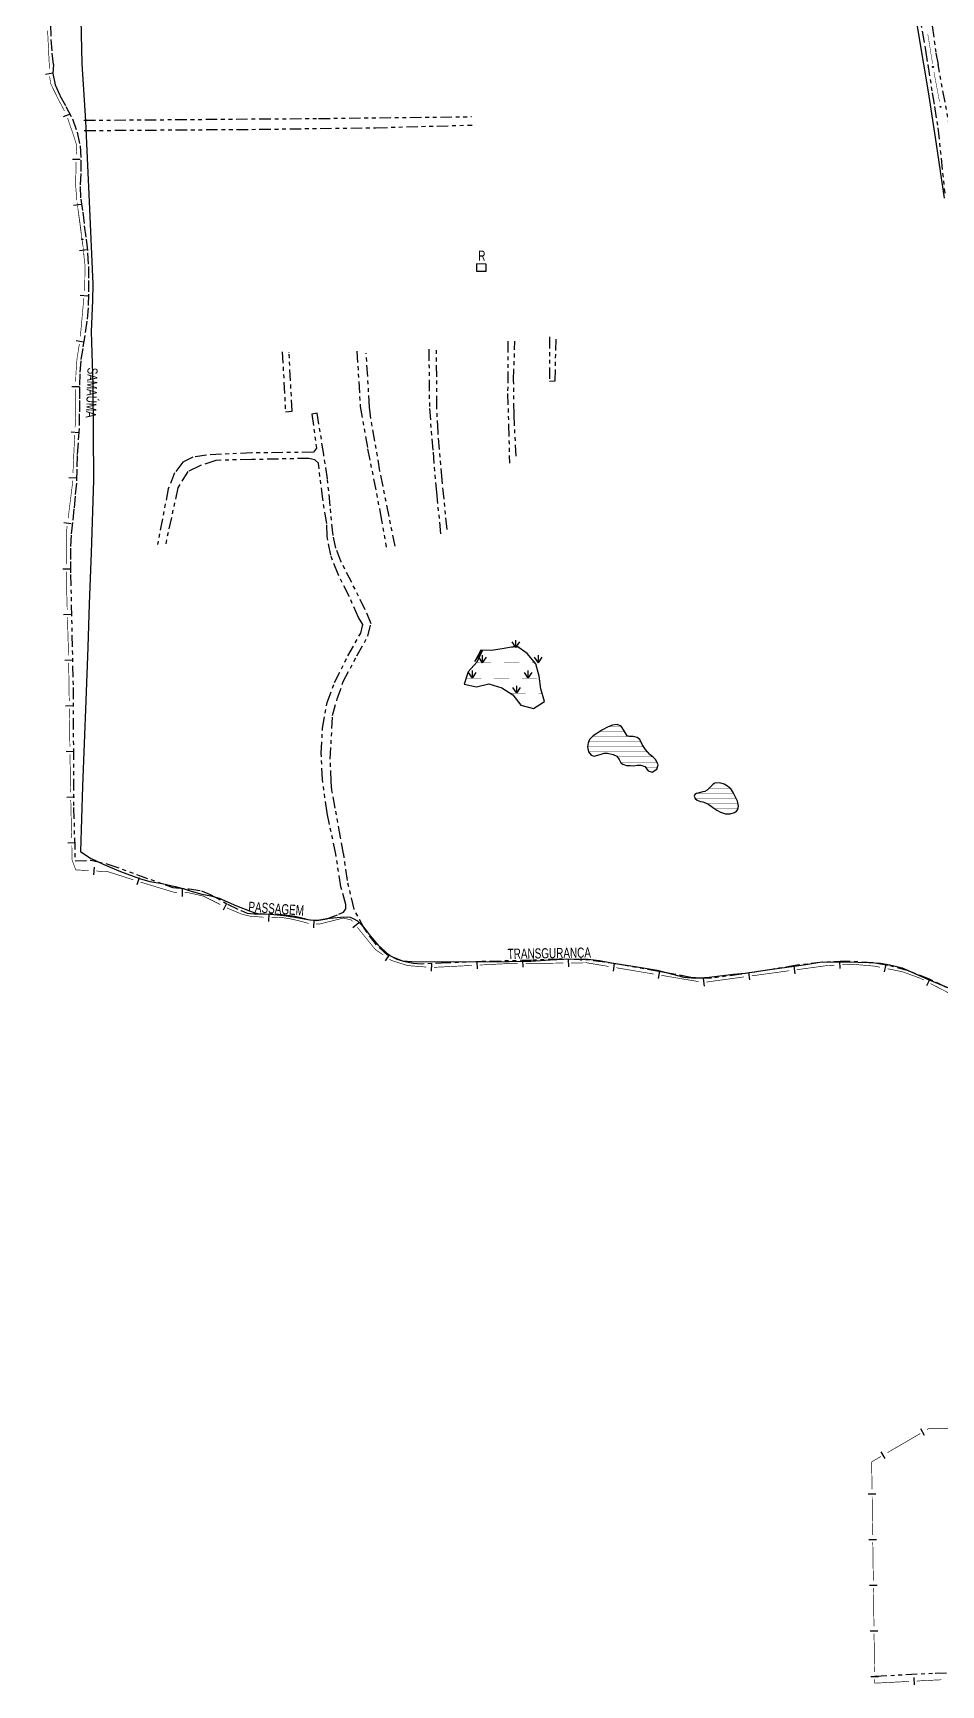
# Model space of a CAD drawing. Extents: x 203604 to 204690, y 4848469 to 4850418.
# Drawn here: x 203632 to 203990, y 4848473 to 4849124 of the extents above; entities that cross this region are included whole.
import ezdxf

# ---------------------------------------------------------------- set-up
doc = ezdxf.new("R2010")
doc.units = 0
doc.header["$LTSCALE"] = 1.5
doc.header["$MEASUREMENT"] = 0
doc.linetypes.add('TRACO_00', pattern=[10, -10])
doc.linetypes.add('TRACO_25', pattern=[8, 3, -1, 1, -1, 1, -1])
for name, color, linetype in [('CD_MALHA_LOTES', 7, 'CONTINUOUS'), ('HD-ALAGADO-BREJO', 170, 'CONTINUOUS'), ('HD-HACH-HIDROG', 160, 'CONTINUOUS'), ('HD-LAGOS-PERENE', 170, 'CONTINUOUS'), ('HD-RESERV-ETA', 7, 'CONTINUOUS'), ('HD-TXT-ETA', 7, 'CONTINUOUS'), ('LM-LIM-SETORES-BAIRROS', 7, 'CONTINUOUS'), ('RU-QUADRA', 210, 'CONTINUOUS'), ('SV-EIXO-RUA-N-PAV', 6, 'CONTINUOUS'), ('SV-RUA-NAO-PAV', 7, 'CONTINUOUS'), ('SV-TXT-RUA-N-PAV', 7, 'CONTINUOUS')]:
    doc.layers.add(name, color=color, linetype=linetype)
doc.styles.add('ARIAL', font='ARIAL.SHX')

# ---------------------------------------------------------------- blocks, each defined once
blk = doc.blocks.new('*X2')
at = {"layer": 'HD-HACH-HIDROG', "const_width": 0.13}
for points in [[(203859.11282, 4848851.150126), (203864.068794, 4848851.150176)], [(203851.185342, 4848845.149948), (203871.715767, 4848845.150153)], [(203852.690662, 4848847.149996), (203868.906997, 4848847.150158)], [(203855.566449, 4848849.150058), (203865.33409, 4848849.150155)], [(203850.745079, 4848843.149911), (203872.835494, 4848843.150131)], [(203851.110376, 4848841.149881), (203874.33053, 4848841.150113)], [(203862.470026, 4848839.149962), (203876.49629, 4848839.150102)], [(203863.693039, 4848837.149941), (203878.103949, 4848837.150085)], [(203873.4316, 4848835.150005), (203878.251736, 4848835.150054)]]:
    blk.add_lwpolyline(points, dxfattribs=at)
blk = doc.blocks.new('*X3')
at = {"layer": 'HD-HACH-HIDROG', "const_width": 0.13}
for points in [[(203893.61465, 4848824.779999), (203908.237932, 4848824.780146)], [(203898.550658, 4848826.780082), (203906.890453, 4848826.780165)], [(203901.113065, 4848828.78014), (203903.413551, 4848828.780163)], [(203893.140506, 4848822.779962), (203909.260417, 4848822.780123)], [(203897.781157, 4848820.779975), (203909.971442, 4848820.780097)], [(203900.79882, 4848818.779972), (203910.022013, 4848818.780065)]]:
    blk.add_lwpolyline(points, dxfattribs=at)
blk = doc.blocks.new('*X4')
at = {"layer": 'HD-ALAGADO-BREJO'}
for points in [[(203822.525551, 4848882.240625), (203821.025023, 4848884.490273)], [(203822.525551, 4848882.240625), (203822.524846, 4848885.240625)], [(203822.525551, 4848882.240625), (203824.025022, 4848884.490978)], [(203809.381307, 4848876.240107), (203807.881096, 4848878.489967)], [(203809.381307, 4848876.240107), (203809.381026, 4848879.240107)], [(203809.381307, 4848876.240107), (203810.881096, 4848878.490247)], [(203831.381307, 4848876.242162), (203829.881096, 4848878.492022)], [(203831.381307, 4848876.242162), (203831.381026, 4848879.242162)], [(203831.381307, 4848876.242162), (203832.881096, 4848878.492303)], [(203805.37137, 4848870.24001), (203803.871182, 4848872.489884)], [(203805.37137, 4848870.24001), (203805.371119, 4848873.24001)], [(203805.37137, 4848870.24001), (203806.871182, 4848872.490135)], [(203827.37137, 4848870.241854), (203825.871181, 4848872.491728)], [(203827.37137, 4848870.241854), (203827.371119, 4848873.241854)], [(203827.37137, 4848870.241854), (203828.871181, 4848872.49198)], [(203822.849355, 4848864.240259), (203821.34907, 4848866.490069)], [(203822.849355, 4848864.240259), (203822.848975, 4848867.240259)], [(203822.849355, 4848864.240259), (203824.34907, 4848866.490449)]]:
    blk.add_lwpolyline(points, dxfattribs=at)
at = {"layer": 'HD-ALAGADO-BREJO', "const_width": 0.13}
for points in [[(203820.025551, 4848882.240038), (203821.025551, 4848882.240273)], [(203821.025551, 4848882.240273), (203823.025551, 4848882.240743)], [(203823.025551, 4848882.240743), (203823.652421, 4848882.240074)], [(203802.87137, 4848870.2398), (203803.87137, 4848870.239884)], [(203803.87137, 4848870.239884), (203808.87137, 4848870.240303)], [(203806.881307, 4848876.239873), (203807.881307, 4848876.239967)], [(203807.881307, 4848876.239967), (203812.881307, 4848876.240434)], [(203813.87137, 4848870.240722), (203819.87137, 4848870.241225)], [(203817.881307, 4848876.240901), (203823.881307, 4848876.241462)], [(203824.87137, 4848870.241644), (203825.87137, 4848870.241728)], [(203825.87137, 4848870.241728), (203830.87137, 4848870.242147)], [(203828.881307, 4848876.241929), (203829.881307, 4848876.242022)], [(203829.881307, 4848876.242022), (203830.055296, 4848876.240105)], [(203820.349355, 4848864.239942), (203821.349355, 4848864.240069)], [(203821.349355, 4848864.240069), (203826.349355, 4848864.240702)], [(203831.349355, 4848864.241336), (203832.349355, 4848864.241463)], [(203832.349355, 4848864.241463), (203832.877481, 4848864.240067)]]:
    blk.add_lwpolyline(points, dxfattribs=at)

msp = doc.modelspace()

# ---------------------------------------------------------------- linework, layer by layer
at = {"layer": 'CD_MALHA_LOTES', "linetype": 'Continuous', "flags": 128}
for points in [[(203983.182464, 4849112.210596), (203916.798973, 4849510.32331), (203632.378967, 4849505.680231), (203634.88874, 4849205.323168), (203649.445423, 4849205.448657), (203651.453241, 4849112.27334)], [(203651.453241, 4849112.27334), (203652.924825, 4849089.856584), (203653.544815, 4849075.149053), (203654.440355, 4849058.099341), (203655.886998, 4849025.515445), (203655.680334, 4849019.005555), (203655.19812, 4849006.812427), (203655.886998, 4848985.836113), (203656.093661, 4848948.257857), (203655.19812, 4848919.566118), (203654.440355, 4848899.554233), (203653.889253, 4848882.435633), (203653.062601, 4848861.321544), (203651.822622, 4848827.635444), (203650.995969, 4848801.940322), (203654.715906, 4848799.391476), (203660.226924, 4848796.773742), (203666.702371, 4848793.949345), (203674.211133, 4848791.193836), (203678.309953, 4848790.126076), (203683.200982, 4848789.230536), (203688.229786, 4848788.128332), (203691.811948, 4848787.163904), (203694.636345, 4848786.199476), (203698.838496, 4848785.097272), (203702.351771, 4848784.408395), (203705.658381, 4848783.443966), (203712.478267, 4848780.481794), (203717.610402, 4848778.48405), (203719.677034, 4848777.726285), (203721.468115, 4848777.381846), (203725.87693, 4848777.175183), (203731.043509, 4848776.692969), (203735.521212, 4848776.004092), (203740.481128, 4848775.039664), (203742.788867, 4848774.833), (203745.199938, 4848774.901888), (203748.024335, 4848775.521878), (203750.710956, 4848775.728541), (203753.397577, 4848776.004092), (203756.084199, 4848776.072979), (203757.186403, 4848776.004092), (203758.426382, 4848775.45299), (203760.148575, 4848774.557449), (203761.491886, 4848773.076363), (203763.076303, 4848771.285282), (203765.142935, 4848768.598661), (203768.173995, 4848765.154274), (203772.58281, 4848761.089898), (203775.544982, 4848759.505481), (203777.818277, 4848758.747716), (203781.469327, 4848758.541052), (203798.071269, 4848758.403277), (203819.874236, 4848758.541052), (203824.868596, 4848758.60994), (203828.450758, 4848758.678828), (203836.028408, 4848759.161042), (203843.950497, 4848759.574368), (203850.942601, 4848759.505481), (203855.420304, 4848758.885491), (203860.173557, 4848757.989951), (203870.300053, 4848756.474421), (203878.222142, 4848755.096666), (203884.249818, 4848753.477804), (203888.658633, 4848752.375601), (203893.067447, 4848751.962274), (203898.647353, 4848752.375601), (203908.222748, 4848753.477804), (203912.803782, 4848753.891131), (203922.585839, 4848755.337773), (203932.161233, 4848756.64664), (203936.776711, 4848757.404405), (203942.184398, 4848758.299945), (203947.350978, 4848758.437721), (203952.999771, 4848758.368833), (203961.610737, 4848758.16217), (203966.191771, 4848757.886619), (203969.773933, 4848757.26663), (203974.664962, 4848756.02665), (203984.653683, 4848751.548948), (203993.574643, 4848747.863455)], [(203991.370236, 4849059.33932), (203989.303604, 4849073.530192), (203987.856962, 4849083.243362), (203985.101453, 4849101.32639), (203983.182464, 4849112.210596)]]:
    msp.add_lwpolyline(points, dxfattribs=at)
at = {"layer": 'HD-ALAGADO-BREJO', "linetype": 'TRACO_00'}
msp.add_polyline3d([(203809.28, 4848880.96, 12.51), (203807.08, 4848876.46, 12.51), (203803.65, 4848872.66, 12.51), (203802.08, 4848867.78, 12.51), (203806.99, 4848866.76, 12.51), (203811.87, 4848867.91, 12.51), (203816.93, 4848866.38, 12.51), (203821.26, 4848863.67, 12.51), (203824.46, 4848859.54, 12.51), (203829.46, 4848858.24, 12.51), (203833.82, 4848860.99, 12.51), (203832.37, 4848865.99, 12.51), (203831.63, 4848871.03, 12.51), (203830.36, 4848875.88, 12.51), (203826.95, 4848879.91, 12.51), (203822.86, 4848882.8, 12.51), (203817.95, 4848881.83, 12.51), (203812.95, 4848881.05, 12.51), (203808.65, 4848881.24, 12.51), (203806.28, 4848876.72, 12.51)], close=True, dxfattribs=at)
at = {"layer": 'HD-LAGOS-PERENE', "linetype": 'Continuous'}
for points in [[(203873.26, 4848835.35, 12.51), (203874.65, 4848833.73, 12.51), (203876.19, 4848833.15, 12.51), (203877.99, 4848834.36, 12.51), (203878.53, 4848835.99, 12.51), (203878.2, 4848836.99, 12.51), (203877.48, 4848838.19, 12.51), (203876.51, 4848839.14, 12.51), (203875.37, 4848839.98, 12.51), (203873.54, 4848842.04, 12.51), (203872.22, 4848844.12, 12.51), (203871.29, 4848846.02, 12.51), (203870.3, 4848846.88, 12.51), (203868.65, 4848847.2, 12.51), (203867.31, 4848847.26, 12.51), (203866.28, 4848847.51, 12.51), (203865.19, 4848849.4, 12.51), (203863.96, 4848851.32, 12.51), (203862.36, 4848851.95, 12.51), (203860.53, 4848851.71, 12.51), (203858.91, 4848851.07, 12.51), (203856.36, 4848849.69, 12.51), (203854.42, 4848848.37, 12.51), (203853, 4848847.44, 12.51), (203851.56, 4848846.09, 12.51), (203851.01, 4848844.71, 12.51), (203850.74, 4848843.12, 12.51), (203851.08, 4848841.19, 12.51), (203852.14, 4848839.79, 12.51), (203853.38, 4848839.47, 12.51), (203855.68, 4848840.09, 12.51), (203857.3, 4848840.61, 12.51), (203858.56, 4848840.59, 12.51), (203860.82, 4848840.11, 12.51), (203862.25, 4848839.47, 12.51), (203863.13, 4848838.19, 12.51), (203863.85, 4848836.86, 12.51), (203864.63, 4848836.37, 12.51), (203866.1, 4848835.84, 12.51), (203867.49, 4848835.83, 12.51), (203868.75, 4848835.68, 12.51), (203870.35, 4848835.92, 12.51), (203871.67, 4848835.89, 12.51)], [(203896.1, 4848821.4, 12.51), (203897.19, 4848821.1, 12.51), (203898.52, 4848820.38, 12.51), (203899.49, 4848819.7, 12.51), (203900.53, 4848818.97, 12.51), (203901.69, 4848818.15, 12.51), (203903.13, 4848817.39, 12.51), (203904.35, 4848816.93, 12.51), (203905.09, 4848816.78, 12.51), (203906.87, 4848816.78, 12.51), (203908.6, 4848817.29, 12.51), (203909.43, 4848817.79, 12.51), (203909.95, 4848818.42, 12.51), (203910.22, 4848819.77, 12.51), (203909.75, 4848821.68, 12.51), (203908.9, 4848823.59, 12.51), (203908.06, 4848825.1, 12.51), (203907.12, 4848826.58, 12.51), (203905.87, 4848827.67, 12.51), (203904.6, 4848828.38, 12.51), (203902.91, 4848828.95, 12.51), (203900.9, 4848828.76, 12.51), (203900.03, 4848828.27, 12.51), (203898.91, 4848827.12, 12.51), (203897.8, 4848826.07, 12.51), (203896.89, 4848825.56, 12.51), (203896.21, 4848825.39, 12.51), (203894.67, 4848825.06, 12.51), (203893.66, 4848824.81, 12.51), (203893.01, 4848824.38, 12.51), (203892.74, 4848823.73, 12.51), (203893.17, 4848822.71, 12.51), (203893.95, 4848822.15, 12.51), (203895.24, 4848821.61, 12.51)]]:
    msp.add_polyline3d(points, close=True, dxfattribs=at)
at = {"layer": 'HD-RESERV-ETA', "linetype": 'Continuous'}
msp.add_polyline3d([(203807, 4849030.61, 22.66), (203810.8, 4849030.66, 22.66), (203810.83, 4849033.43, 22.66), (203806.99, 4849033.55, 22.66)], close=True, dxfattribs=at)
at = {"layer": 'LM-LIM-SETORES-BAIRROS', "const_width": 0.25}
for points in [[(203638.67, 4849112.11), (203638.019938, 4849125.388008)], [(203638.660703, 4849110.403937), (203638.666152, 4849111.403922)], [(203638.666152, 4849111.403922), (203638.67, 4849112.11)], [(203639.27, 4849104.39), (203638.806776, 4849107.415897)], [(203639.685971, 4849103.548328), (203639.27, 4849104.39)], [(203642.69, 4849097.47), (203639.685971, 4849103.548328)], [(203642.793727, 4849097.276144), (203642.69, 4849097.47)], [(203644.680847, 4849093.749279), (203642.793727, 4849097.276144)], [(203648.22, 4849084.18), (203645.868362, 4849091.004684)], [(203648.454556, 4849083.434513), (203648.22, 4849084.18)], [(203649.51, 4849080.08), (203648.454556, 4849083.434513)], [(203649.348574, 4849076.600377), (203649.4876, 4849079.597154)], [(203649.4876, 4849079.597154), (203649.51, 4849080.08)], [(203649.14, 4849068.55), (203649.265465, 4849073.601609)], [(203649.05, 4849064.67), (203649.118043, 4849067.603422)], [(203649.118043, 4849067.603422), (203649.14, 4849068.55)], [(203649.054996, 4849064.604401), (203649.05, 4849064.67)], [(203649.51, 4849058.63), (203649.054996, 4849064.604401)], [(203649.511088, 4849058.621773), (203649.51, 4849058.63)], [(203651.73, 4849041.84), (203649.90433, 4849055.647658)], [(203651.73822, 4849041.768301), (203651.73, 4849041.84)], [(203651.852116, 4849040.774809), (203651.73822, 4849041.768301)], [(203652.74, 4849033.03), (203652.193805, 4849037.794331)], [(203652.65, 4849023.99), (203652.737965, 4849032.825547)], [(203652.737965, 4849032.825547), (203652.74, 4849033.03)], [(203650.930061, 4849004.903322), (203652.276286, 4849019.842789)], [(203652.545532, 4849022.830683), (203652.63528, 4849023.826647)], [(203652.63528, 4849023.826647), (203652.65, 4849023.99)], [(203649.6, 4848996.17), (203650.548109, 4849001.929764)], [(203649.14, 4848989.62), (203649.5886, 4848996.007676)], [(203649.5886, 4848996.007676), (203649.6, 4848996.17)], [(203649.125394, 4848987.02345), (203649.136644, 4848989.023418)], [(203649.136644, 4848989.023418), (203649.14, 4848989.62)], [(203649.05, 4848973.62), (203649.10852, 4848984.023497)], [(203648.853695, 4848969.027856), (203649.024531, 4848973.024206)], [(203649.024531, 4848973.024206), (203649.05, 4848973.62)], [(203648.31, 4848957.98), (203648.71742, 4848966.030973)], [(203648.016897, 4848951.047469), (203648.270347, 4848957.042113)], [(203648.270347, 4848957.042113), (203648.31, 4848957.98)], [(203647.85, 4848947.1), (203647.890172, 4848948.050146)], [(203646.112588, 4848933.15884), (203647.84394, 4848947.051371)], [(203647.84394, 4848947.051371), (203647.85, 4848947.1)], [(203645.36, 4848927.12), (203645.741584, 4848930.181869)], [(203645.36727, 4848926.205584), (203645.36, 4848927.12)], [(203645.454723, 4848915.205932), (203645.36727, 4848926.205584)], [(203645.54, 4848904.48), (203645.478574, 4848912.206026)], [(203645.547909, 4848904.206385), (203645.54, 4848904.48)], [(203645.750168, 4848897.209308), (203645.547909, 4848904.206385)], [(203646.270264, 4848879.216823), (203645.836851, 4848894.21056)], [(203646.539929, 4848861.218876), (203646.319189, 4848876.217252)], [(203646.65, 4848853.74), (203646.584077, 4848858.219201)], [(203646.65749, 4848853.21974), (203646.65, 4848853.74)], [(203646.801444, 4848843.220776), (203646.65749, 4848853.21974)], [(203647.02, 4848828.04), (203646.84463, 4848840.221087)], [(203647.038358, 4848827.222556), (203647.02, 4848828.04)], [(203647.083263, 4848825.22306), (203647.038358, 4848827.222556)], [(203647.487408, 4848807.227598), (203647.150621, 4848822.223816)], [(203647.57, 4848803.55), (203647.554765, 4848804.228354)], [(203647.57634, 4848803.228587), (203647.57, 4848803.55)], [(203647.67, 4848798.48), (203647.57634, 4848803.228587)], [(203647.757617, 4848798.245334), (203647.67, 4848798.48)], [(203649.1, 4848794.65), (203647.757617, 4848798.245334)], [(203649.261964, 4848794.640587), (203649.1, 4848794.65)], [(203654.253538, 4848794.350424), (203649.261964, 4848794.640587)], [(203661.83, 4848793.91), (203657.248482, 4848794.176326)], [(203662.221288, 4848793.785071), (203661.83, 4848793.91)], [(203671.747526, 4848790.743561), (203662.221288, 4848793.785071)], [(203675.11, 4848789.67), (203674.605398, 4848789.831108)], [(203675.56004, 4848789.533441), (203675.11, 4848789.67)], [(203688.49, 4848785.61), (203675.56004, 4848789.533441)], [(203688.977885, 4848785.61), (203688.49, 4848785.61)], [(203693.65, 4848785.61), (203691.977885, 4848785.61)], [(203693.969852, 4848785.537866), (203693.65, 4848785.61)], [(203699.37, 4848784.32), (203693.969852, 4848785.537866)], [(203699.785216, 4848784.112392), (203699.37, 4848784.32)], [(203706.046207, 4848780.981897), (203699.785216, 4848784.112392)], [(203708.97, 4848779.52), (203708.729488, 4848779.640256)], [(203709.644162, 4848779.237135), (203708.97, 4848779.52)], [(203714.69, 4848777.12), (203709.644162, 4848779.237135)], [(203715.203838, 4848776.998518), (203714.69, 4848777.12)], [(203717.82, 4848776.38), (203715.203838, 4848776.998518)], [(203718.130855, 4848776.356835), (203717.82, 4848776.38)], [(203723.117027, 4848775.985235), (203718.130855, 4848776.356835)], [(203729.08, 4848776.01), (203726.110272, 4848775.872227)], [(203729.106833, 4848776.006366), (203729.08, 4848776.01)], [(203733.14, 4848775.46), (203729.106833, 4848776.006366)], [(203734.046999, 4848775.254474), (203733.14, 4848775.46)], [(203737.2, 4848774.54), (203734.046999, 4848775.254474)], [(203737.939907, 4848774.33771), (203737.2, 4848774.54)], [(203740.833705, 4848773.546549), (203737.939907, 4848774.33771)], [(203744.95, 4848773.25), (203743.815021, 4848773.305365)], [(203745.788052, 4848773.458802), (203744.95, 4848773.25)], [(203750.85, 4848774.72), (203745.788052, 4848773.458802)], [(203751.60955, 4848774.911431), (203750.85, 4848774.72)], [(203754.54, 4848775.65), (203751.60955, 4848774.911431)], [(203755.491836, 4848775.425682), (203754.54, 4848775.65)], [(203757.68, 4848774.91), (203755.491836, 4848775.425682)], [(203758.153462, 4848774.325898), (203757.68, 4848774.91)], [(203767.18, 4848763.19), (203760.042543, 4848771.995368)], [(203767.731031, 4848762.817373), (203767.18, 4848763.19)], [(203770.216151, 4848761.136845), (203767.731031, 4848762.817373)], [(203773.45, 4848758.95), (203772.701272, 4848759.456317)], [(203773.541725, 4848758.921177), (203773.45, 4848758.95)], [(203779.91, 4848756.92), (203773.541725, 4848758.921177)], [(203780.2337, 4848756.894546), (203779.91, 4848756.92)], [(203787.212155, 4848756.345761), (203780.2337, 4848756.894546)], [(203805.184958, 4848756.990497), (203790.204494, 4848756.225185)], [(203818.29, 4848757.66), (203808.181051, 4848757.14356)], [(203819.167813, 4848757.669808), (203818.29, 4848757.66)], [(203823.167563, 4848757.714541), (203819.167813, 4848757.669808)], [(203841.166437, 4848757.915838), (203826.167375, 4848757.748091)], [(203850.48, 4848758.02), (203844.166249, 4848757.949388)], [(203851.156323, 4848757.906053), (203850.48, 4848758.02)], [(203859.045141, 4848756.57694), (203851.156323, 4848757.906053)], [(203876.794983, 4848753.586435), (203862.003448, 4848756.078523)], [(203894.544825, 4848750.595931), (203879.75329, 4848753.088018)], [(203930.204789, 4848754.893965), (203915.342747, 4848752.864266)], [(203945.04, 4848756.92), (203933.177198, 4848755.299905)], [(203945.067037, 4848756.921547), (203945.04, 4848756.92)], [(203948.062126, 4848757.093141), (203945.067037, 4848756.921547)], [(203954.64, 4848757.47), (203951.057214, 4848757.264736)], [(203955.049968, 4848757.436442), (203954.64, 4848757.47)], [(203963.68, 4848756.73), (203955.049968, 4848757.436442)], [(203964.014502, 4848756.663221), (203963.68, 4848756.73)], [(203965.975799, 4848756.27167), (203964.014502, 4848756.663221)], [(203974.75, 4848754.52), (203968.917745, 4848755.684344)], [(203974.799416, 4848754.501813), (203974.75, 4848754.52)], [(203981.76, 4848751.94), (203974.799416, 4848754.501813)], [(203912.370338, 4848752.458326), (203897.508295, 4848750.428627)], [(203982.278134, 4848751.67285), (203981.76, 4848751.94)], [(203983.166947, 4848751.214579), (203982.278134, 4848751.67285)], [(203993.94, 4848745.66), (203985.833384, 4848749.839766)], [(203968.901866, 4848564.972539), (203981.866271, 4848572.517351)], [(203984.459153, 4848574.026313), (203985.17, 4848574.44)], [(203985.17, 4848574.44), (203999.347493, 4848574.47637)], [(203962.66, 4848561.34), (203966.308985, 4848563.463576)], [(203962.670872, 4848560.562003), (203962.66, 4848561.34)], [(203962.810604, 4848550.562979), (203962.670872, 4848560.562003)], [(203963.062122, 4848532.564736), (203962.852524, 4848547.563272)], [(203963.31364, 4848514.566494), (203963.104042, 4848529.565029)], [(203963.565157, 4848496.568251), (203963.355559, 4848511.566787)], [(203963.77, 4848481.91), (203963.607077, 4848493.568544)], [(203963.774357, 4848481.56971), (203963.77, 4848481.91)], [(203963.812766, 4848478.569956), (203963.774357, 4848481.56971)], [(203963.87, 4848474.1), (203963.851175, 4848475.570202)], [(203964.398977, 4848474.127234), (203963.87, 4848474.1)], [(203977.38178, 4848474.795686), (203964.398977, 4848474.127234)], [(203990.09, 4848475.45), (203980.377811, 4848474.949944)]]:
    msp.add_lwpolyline(points, dxfattribs=at)
at = {"layer": 'LM-LIM-SETORES-BAIRROS'}
for points in [[(203640.138179, 4849108.631367), (203637.172726, 4849108.177396)], [(203646.96075, 4849092.4388), (203644.124414, 4849091.461459)], [(203650.789831, 4849074.564057), (203647.790756, 4849074.638544)], [(203651.260307, 4849056.835651), (203648.286192, 4849056.442409)], [(203653.570148, 4849038.958668), (203650.58967, 4849038.616979)], [(203653.859982, 4849020.704131), (203650.872088, 4849020.973376)], [(203652.190614, 4849002.67285), (203649.230451, 4849003.16012)], [(203650.614121, 4848985.015044), (203647.614168, 4848985.031919)], [(203650.266043, 4848966.953885), (203647.269877, 4848967.105506)], [(203649.431074, 4848948.985891), (203646.433752, 4848949.112616)], [(203647.353738, 4848930.988691), (203644.376767, 4848931.359695)], [(203646.970576, 4848913.21792), (203643.970671, 4848913.194069)], [(203647.307331, 4848895.253484), (203644.308583, 4848895.166801)], [(203647.804311, 4848877.239218), (203644.804636, 4848877.19507)], [(203648.069199, 4848859.241167), (203645.069523, 4848859.197019)], [(203648.330079, 4848841.242577), (203645.33039, 4848841.199391)], [(203648.62779, 4848823.257243), (203645.628546, 4848823.189885)], [(203649.031935, 4848805.26178), (203646.032691, 4848805.194423)], [(203656.337216, 4848795.731831), (203656.163118, 4848792.736887)], [(203674.109, 4848791.564195), (203673.196547, 4848788.706323)], [(203690.977885, 4848787.11), (203690.977885, 4848784.11)], [(203708.505881, 4848781.42911), (203707.164241, 4848778.745829)], [(203725.222976, 4848777.332448), (203725.000016, 4848774.340744)], [(203742.889294, 4848774.852307), (203742.743124, 4848771.85587)], [(203760.578114, 4848773.716752), (203758.247584, 4848771.82767)], [(203772.713162, 4848761.259053), (203771.032634, 4848758.773933)], [(203843.149537, 4848759.438111), (203843.183087, 4848756.438298)], [(203789.323596, 4848757.684348), (203789.088403, 4848754.693582)], [(203807.105822, 4848758.590586), (203807.258884, 4848755.594493)], [(203825.150663, 4848759.236814), (203825.184212, 4848756.237001)], [(203861.266555, 4848757.723815), (203860.768137, 4848754.765508)], [(203879.016396, 4848754.733311), (203878.517979, 4848751.775004)], [(203914.148974, 4848754.215157), (203914.554914, 4848751.242748)], [(203931.983425, 4848756.650796), (203932.389365, 4848753.678388)], [(203949.973054, 4848758.705082), (203950.144649, 4848755.709993)], [(203968.23076, 4848757.351092), (203967.643433, 4848754.409146)], [(203896.314522, 4848751.779518), (203896.720462, 4848748.807109)], [(203985.631978, 4848751.631256), (203984.257165, 4848748.964818)], [(203983.485046, 4848571.723897), (203981.976084, 4848574.316779)], [(203967.92776, 4848562.670123), (203966.418797, 4848565.263004)], [(203964.338404, 4848548.584134), (203961.338697, 4848548.542214)], [(203964.589922, 4848530.585891), (203961.590215, 4848530.543972)], [(203964.84144, 4848512.587649), (203961.841732, 4848512.545729)], [(203965.092957, 4848494.589406), (203962.09325, 4848494.547486)], [(203965.338249, 4848476.589325), (203962.338495, 4848476.550915)], [(203979.302005, 4848476.39654), (203979.456263, 4848473.400509)]]:
    msp.add_lwpolyline(points, dxfattribs=at)
at = {"layer": 'RU-QUADRA', "linetype": 'Continuous', "const_width": 0.18, "flags": 128}
for points in [[(203983.182464, 4849112.210596), (203916.798973, 4849510.32331), (203632.378967, 4849505.680231), (203634.88874, 4849205.323168), (203649.445423, 4849205.448657), (203651.453241, 4849112.27334)], [(203651.453241, 4849112.27334), (203652.924825, 4849089.856584), (203653.544815, 4849075.149053), (203654.440355, 4849058.099341), (203655.886998, 4849025.515445), (203655.680334, 4849019.005555), (203655.19812, 4849006.812427), (203655.886998, 4848985.836113), (203656.093661, 4848948.257857), (203655.19812, 4848919.566118), (203654.440355, 4848899.554233), (203653.889253, 4848882.435633), (203653.062601, 4848861.321544), (203651.822622, 4848827.635444), (203650.995969, 4848801.940322), (203654.715906, 4848799.391476), (203660.226924, 4848796.773742), (203666.702371, 4848793.949345), (203674.211133, 4848791.193836), (203678.309953, 4848790.126076), (203683.200982, 4848789.230536), (203688.229786, 4848788.128332), (203691.811948, 4848787.163904), (203694.636345, 4848786.199476), (203698.838496, 4848785.097272), (203702.351771, 4848784.408395), (203705.658381, 4848783.443966), (203712.478267, 4848780.481794), (203717.610402, 4848778.48405), (203719.677034, 4848777.726285), (203721.468115, 4848777.381846), (203725.87693, 4848777.175183), (203731.043509, 4848776.692969), (203735.521212, 4848776.004092), (203740.481128, 4848775.039664), (203742.788867, 4848774.833), (203745.199938, 4848774.901888), (203748.024335, 4848775.521878), (203750.710956, 4848775.728541), (203753.397577, 4848776.004092), (203756.084199, 4848776.072979), (203757.186403, 4848776.004092), (203758.426382, 4848775.45299), (203760.148575, 4848774.557449), (203761.491886, 4848773.076363), (203763.076303, 4848771.285282), (203765.142935, 4848768.598661), (203768.173995, 4848765.154274), (203772.58281, 4848761.089898), (203775.544982, 4848759.505481), (203777.818277, 4848758.747716), (203781.469327, 4848758.541052), (203798.071269, 4848758.403277), (203819.874236, 4848758.541052), (203824.868596, 4848758.60994), (203828.450758, 4848758.678828), (203836.028408, 4848759.161042), (203843.950497, 4848759.574368), (203850.942601, 4848759.505481), (203855.420304, 4848758.885491), (203860.173557, 4848757.989951), (203870.300053, 4848756.474421), (203878.222142, 4848755.096666), (203884.249818, 4848753.477804), (203888.658633, 4848752.375601), (203893.067447, 4848751.962274), (203898.647353, 4848752.375601), (203908.222748, 4848753.477804), (203912.803782, 4848753.891131), (203922.585839, 4848755.337773), (203932.161233, 4848756.64664), (203936.776711, 4848757.404405), (203942.184398, 4848758.299945), (203947.350978, 4848758.437721), (203952.999771, 4848758.368833), (203961.610737, 4848758.16217), (203966.191771, 4848757.886619), (203969.773933, 4848757.26663), (203974.664962, 4848756.02665), (203984.653683, 4848751.548948), (203993.574643, 4848747.863455)], [(203991.370236, 4849059.33932), (203989.303604, 4849073.530192), (203987.856962, 4849083.243362), (203985.101453, 4849101.32639), (203983.182464, 4849112.210596)]]:
    msp.add_lwpolyline(points, dxfattribs=at)
at = {"layer": 'SV-EIXO-RUA-N-PAV', "const_width": 0.18}
for points in [[(203986.68, 4849112.23), (203984.77685, 4849124.078123)], [(203989.404558, 4849097.345174), (203987.180634, 4849109.137296)], [(203649.506468, 4849058.676372), (203649.52543, 4849058.513301)], [(203649.630125, 4849057.721488), (203650.503794, 4849051.785437)], [(203650.503794, 4849051.785437), (203650.64, 4849050.86)], [(203650.64, 4849050.86), (203651.312348, 4849045.840234)], [(203651.815546, 4849041.872215), (203652.3728, 4849036.903365)], [(203652.3728, 4849036.903365), (203652.39, 4849036.75)], [(203652.39, 4849036.75), (203652.423678, 4849035.904998)], [(203652.423678, 4849035.904998), (203652.430752, 4849035.727502)], [(203655.964144, 4848794.250985), (203656.01, 4848794.26)], [(203656.01, 4848794.26), (203656.285209, 4848794.232321)], [(203766.881723, 4848763.55798), (203767.629945, 4848762.894531)], [(203767.629945, 4848762.894531), (203767.67176, 4848762.857454)], [(203956.686541, 4848757.302473), (203956.83, 4848757.3)], [(203956.83, 4848757.3), (203957.683013, 4848757.222574)], [(203957.683013, 4848757.222574), (203957.870579, 4848757.20555)], [(203978.632492, 4848753.091066), (203979.29, 4848752.89)], [(203979.29, 4848752.89), (203979.572276, 4848752.756073)], [(203979.572276, 4848752.756073), (203979.67463, 4848752.707512)]]:
    msp.add_lwpolyline(points, dxfattribs=at)
at = {"layer": 'SV-EIXO-RUA-N-PAV'}
for points in [[(203986.728434, 4849110.941058), (203986.687654, 4849110.968058), (203986.658127, 4849110.999602), (203986.641072, 4849111.033), (203986.633696, 4849111.066442), (203986.630004, 4849111.101505), (203986.634081, 4849111.137678), (203986.647499, 4849111.176822), (203986.674296, 4849111.217921), (203986.708598, 4849111.246045), (203986.740447, 4849111.264517), (203986.774876, 4849111.274216), (203986.808998, 4849111.277232), (203986.846431, 4849111.271755), (203986.885968, 4849111.257769), (203986.926642, 4849111.229823), (203986.955378, 4849111.1987), (203986.971026, 4849111.165963), (203986.980557, 4849111.131288), (203986.983897, 4849111.095446), (203986.979691, 4849111.059962), (203986.965538, 4849111.02018), (203986.937423, 4849110.980401), (203986.906709, 4849110.951386), (203986.8742, 4849110.935282), (203986.839852, 4849110.926667), (203986.804729, 4849110.922536), (203986.768197, 4849110.925121), (203986.728434, 4849110.941058)], [(203989.693666, 4849095.218227), (203989.652886, 4849095.245227), (203989.623358, 4849095.276771), (203989.606303, 4849095.310169), (203989.598928, 4849095.343612), (203989.595236, 4849095.378675), (203989.599313, 4849095.414847), (203989.612731, 4849095.453992), (203989.639528, 4849095.49509), (203989.67383, 4849095.523214), (203989.705678, 4849095.541687), (203989.740107, 4849095.551385), (203989.77423, 4849095.554401), (203989.811663, 4849095.548924), (203989.8512, 4849095.534939), (203989.891874, 4849095.506993), (203989.92061, 4849095.475869), (203989.936258, 4849095.443132), (203989.945789, 4849095.408458), (203989.949129, 4849095.372616), (203989.944923, 4849095.337132), (203989.93077, 4849095.29735), (203989.902655, 4849095.25757), (203989.87194, 4849095.228555), (203989.839432, 4849095.212451), (203989.805083, 4849095.203837), (203989.76996, 4849095.199706), (203989.733429, 4849095.20229), (203989.693666, 4849095.218227)], [(203651.763381, 4849043.325054), (203651.802032, 4849043.295085), (203651.829123, 4849043.261424), (203651.843637, 4849043.226847), (203651.848495, 4849043.192947), (203651.849559, 4849043.157706), (203651.842793, 4849043.121939), (203651.826491, 4849043.083905), (203651.7967, 4849043.044922), (203651.760394, 4849043.019437), (203651.727256, 4849043.003394), (203651.692199, 4849042.996292), (203651.657947, 4849042.995832), (203651.621026, 4849043.004089), (203651.582644, 4849043.020986), (203651.54417, 4849043.051891), (203651.517838, 4849043.085073), (203651.504677, 4849043.118887), (203651.497761, 4849043.154176), (203651.497106, 4849043.190167), (203651.50395, 4849043.225238), (203651.521032, 4849043.263853), (203651.552038, 4849043.301422), (203651.584834, 4849043.328063), (203651.618454, 4849043.341695), (203651.65335, 4849043.347722), (203651.688683, 4849043.349219), (203651.72492, 4849043.343915), (203651.763381, 4849043.325054)]]:
    msp.add_lwpolyline(points, close=True, dxfattribs=at)
for points in [[(203986.658127, 4849110.999602), (203986.630004, 4849111.101505)], [(203986.687654, 4849110.968058), (203986.634081, 4849111.137678)], [(203986.670744, 4849110.985967), (203986.634653, 4849111.111075)], [(203986.706819, 4849110.956668), (203986.642574, 4849111.150061)], [(203986.728434, 4849110.941058), (203986.647499, 4849111.176822)], [(203986.749927, 4849110.934249), (203986.663399, 4849111.194257)], [(203986.768197, 4849110.925121), (203986.674296, 4849111.217921)], [(203986.785725, 4849110.928503), (203986.691864, 4849111.227397)], [(203986.804729, 4849110.922536), (203986.708598, 4849111.246045)], [(203986.820512, 4849110.928121), (203986.723692, 4849111.250062)], [(203986.839852, 4849110.926667), (203986.740447, 4849111.264517)], [(203986.856968, 4849110.933607), (203986.760555, 4849111.268123)], [(203986.8742, 4849110.935282), (203986.774876, 4849111.274216)], [(203986.890567, 4849110.946887), (203986.792989, 4849111.272851)], [(203986.906709, 4849110.951386), (203986.808998, 4849111.277232)], [(203986.922648, 4849110.968212), (203986.829622, 4849111.27004)], [(203986.937423, 4849110.980401), (203986.846431, 4849111.271755)], [(203986.949266, 4849111.00378), (203986.867267, 4849111.261865)], [(203986.965538, 4849111.02018), (203986.885968, 4849111.257769)], [(203986.969256, 4849111.045042), (203986.908199, 4849111.236259)], [(203986.979691, 4849111.059962), (203986.926642, 4849111.229823)], [(203986.980365, 4849111.081851), (203986.94268, 4849111.208047)], [(203986.983897, 4849111.095446), (203986.955378, 4849111.1987)], [(203989.623358, 4849095.276771), (203989.595236, 4849095.378675)], [(203989.652886, 4849095.245227), (203989.599313, 4849095.414847)], [(203989.635976, 4849095.263137), (203989.599884, 4849095.388245)], [(203989.67205, 4849095.233837), (203989.607806, 4849095.42723)], [(203989.693666, 4849095.218227), (203989.612731, 4849095.453992)], [(203989.715159, 4849095.211418), (203989.628631, 4849095.471426)], [(203989.733429, 4849095.20229), (203989.639528, 4849095.49509)], [(203989.750957, 4849095.205672), (203989.657096, 4849095.504566)], [(203989.76996, 4849095.199706), (203989.67383, 4849095.523214)], [(203989.785743, 4849095.20529), (203989.688924, 4849095.527232)], [(203989.805083, 4849095.203837), (203989.705678, 4849095.541687)], [(203989.8222, 4849095.210777), (203989.725787, 4849095.545292)], [(203989.839432, 4849095.212451), (203989.740107, 4849095.551385)], [(203989.855799, 4849095.224056), (203989.758221, 4849095.550021)], [(203989.87194, 4849095.228555), (203989.77423, 4849095.554401)], [(203989.88788, 4849095.245381), (203989.794854, 4849095.547209)], [(203989.902655, 4849095.25757), (203989.811663, 4849095.548924)], [(203989.914498, 4849095.28095), (203989.832499, 4849095.539035)], [(203989.93077, 4849095.29735), (203989.8512, 4849095.534939)], [(203989.934488, 4849095.322211), (203989.873431, 4849095.513428)], [(203989.944923, 4849095.337132), (203989.891874, 4849095.506993)], [(203989.945597, 4849095.359021), (203989.907911, 4849095.485217)], [(203989.949129, 4849095.372616), (203989.92061, 4849095.475869)], [(203651.497106, 4849043.190167), (203651.517838, 4849043.085073)], [(203651.501643, 4849043.203461), (203651.529803, 4849043.074803)], [(203651.50395, 4849043.225238), (203651.54417, 4849043.051891)], [(203651.515469, 4849043.239338), (203651.562081, 4849043.044096)], [(203651.521032, 4849043.263853), (203651.582644, 4849043.020986)], [(203651.538484, 4849043.278992), (203651.600987, 4849043.015506)], [(203651.552038, 4849043.301422), (203651.621026, 4849043.004089)], [(203651.567682, 4849043.312475), (203651.637917, 4849043.004544)], [(203651.584834, 4849043.328063), (203651.657947, 4849042.995832)], [(203651.601266, 4849043.331345), (203651.674238, 4849042.999005)], [(203651.618454, 4849043.341695), (203651.692199, 4849042.996292)], [(203651.635762, 4849043.342079), (203651.706934, 4849043.001299)], [(203651.65335, 4849043.347722), (203651.727256, 4849043.003394)], [(203651.672527, 4849043.344829), (203651.745042, 4849043.016558)], [(203651.688683, 4849043.349219), (203651.760394, 4849043.019437)], [(203651.707188, 4849043.341851), (203651.778474, 4849043.036784)], [(203651.72492, 4849043.343915), (203651.7967, 4849043.044922)], [(203651.742457, 4849043.333448), (203651.809333, 4849043.067706)], [(203651.763381, 4849043.325054), (203651.826491, 4849043.083905)], [(203651.783771, 4849043.307874), (203651.833399, 4849043.110225)], [(203651.802032, 4849043.295085), (203651.842793, 4849043.121939)], [(203651.817558, 4849043.275963), (203651.844209, 4849043.14851)], [(203651.829123, 4849043.261424), (203651.849559, 4849043.157706)]]:
    msp.add_lwpolyline(points, dxfattribs=at)
at = {"layer": 'SV-RUA-NAO-PAV', "linetype": 'TRACO_25'}
for points in [[(203916.55, 4849511.31, 6.37), (203921.02, 4849500.57, 6.14), (203924.84, 4849488.37, 5.65), (203931.04, 4849456.87, 5.85), (203934.73, 4849429.5, 6.25), (203937.57, 4849405.83, 6.4), (203940.07, 4849382.06, 6.36), (203943.93, 4849359.74, 6.66), (203950.47, 4849325.44, 6.69), (203957.28, 4849292.92, 7.32), (203962.25, 4849261.26, 7.49), (203968.19, 4849226.21, 8.04), (203971.46, 4849198.44, 8.75), (203976.31, 4849166.98, 8.89), (203980.57, 4849137, 9.43), (203983.83, 4849117.7, 9.82), (203984.73, 4849112.1, 9.82)], [(203947.83, 4849377.62, 6.27), (203948.79, 4849358.41, 6.27), (203951.62, 4849341.43, 6.27), (203956.92, 4849317.42, 6.43), (203961.24, 4849294.92, 6.67), (203964.54, 4849274.9, 6.94), (203968.25, 4849252.95, 7.54), (203971.99, 4849229.86, 7.88), (203975.58, 4849206.31, 8.56), (203978.62, 4849182.02, 8.66), (203983.12, 4849151.03, 8.79), (203988, 4849116.52, 10.03), (203988.82, 4849112.1, 10.32)], [(203640.28, 4849112.11, 14.62), (203639.76, 4849117.43, 14.62), (203639.36, 4849123.25, 14.17), (203639.23, 4849128.35, 14.17)], [(203640.28, 4849112.11, 15.37), (203640.09, 4849108.47, 15.37), (203641, 4849104.1, 15.64), (203642.89, 4849099.88, 15.81), (203645.25, 4849095.57, 15.92), (203647.8, 4849090.64, 15.94), (203649.65, 4849085.37, 15.96), (203650.81, 4849079.95, 15.97), (203651.12, 4849074.34, 15.97), (203651.09, 4849069.14, 15.98), (203650.86, 4849063.99, 16), (203651.06, 4849059.01, 16.049999), (203651.86, 4849053.86, 16.09), (203652.47, 4849048.43, 16.120001), (203653.2, 4849043.26, 16.139999), (203653.78, 4849037.81, 16.200001), (203654.07, 4849032.39, 16.27), (203654.17, 4849026.96, 16.379999), (203654.17, 4849021.52, 16.389999), (203654.01, 4849016.14, 16.42), (203653.46, 4849010.86, 16.459999), (203652.67, 4849005.21, 16.59), (203651.87, 4849000.19, 16.719999), (203651.07, 4848995.31, 16.780001), (203650.67, 4848990.2, 16.889999), (203650.54, 4848984.84, 17.01), (203650.54, 4848979.7, 17.040001), (203650.52, 4848974.32, 16.98), (203650.42, 4848968.57, 17), (203650.01, 4848962.9, 17.030001), (203649.68, 4848957.95, 17.01), (203649.55, 4848952.53, 17.01), (203649.36, 4848947.09, 17.02), (203648.86, 4848941.88, 17), (203648.4, 4848936.9, 17.01), (203647.89, 4848931.53, 17.030001), (203647.27, 4848926.55, 17.110001), (203647.07, 4848921.41, 17.129999), (203647.07, 4848916.21, 17.129999), (203647.09, 4848911.08, 17.139999), (203648.07, 4848866.49, 16.25), (203648.26, 4848819.21, 16.290001), (203648.84, 4848798.15, 16.290001), (203655.12, 4848798.44, 16.67), (203661.81, 4848796.92, 16.66), (203687.33, 4848787.69, 16.719999), (203693.74, 4848787.2, 16.85), (203698.6, 4848786.44, 16.870001), (203702.03, 4848784.99, 16.77), (203708.88, 4848781.13, 16.540001), (203714.12, 4848778.67, 16.48), (203714.32, 4848778.63, 16.49), (203716.69, 4848777.64, 16.200001), (203719.27, 4848777.26, 16.200001), (203727.74, 4848777.31, 16.139999), (203731.45, 4848776.99, 16.09), (203735.45, 4848776.36, 16.02), (203741.48, 4848774.89, 16.01), (203744.12, 4848774.71, 16), (203748, 4848775.36, 16), (203752.8, 4848777.2, 16), (203754.53, 4848777.94, 16), (203755.54, 4848779.33, 16), (203755.46, 4848781, 16), (203753.57, 4848788.02, 16), (203751.58, 4848800.82, 16.200001), (203748.12, 4848817.14, 16.209999), (203746.29, 4848830.26, 16.209999), (203745.8, 4848840.64, 16.209999), (203746.38, 4848850.48, 16.209999), (203748.1, 4848860.63, 16.200001), (203751.07, 4848868.52, 16.18), (203756.29, 4848878.95, 16.16), (203761.37, 4848888, 16.16), (203762.15, 4848891.36, 16.16), (203760.49, 4848894.16, 16.860001), (203756.78, 4848902.56, 16.92), (203752.45, 4848911.16, 16.450001), (203749.54, 4848918.69, 16.440001), (203748.18, 4848926.2, 16.440001), (203747.97, 4848931.22, 16.440001), (203746.4, 4848940.8, 16.440001), (203744.7, 4848954.97, 16.440001), (203743.31, 4848956.26, 16.440001), (203740.97, 4848956.8, 16.440001), (203718.42, 4848956.36, 16.91), (203704.23, 4848956.04, 16.91), (203697.68, 4848953.79, 16.91), (203693.25, 4848951.66, 16.91), (203689.31, 4848945.2, 16.9), (203684.47, 4848922.87, 16.959999)], [(203984.73, 4849112.1, 9.82), (203986.55, 4849100.84, 9.82), (203987.42, 4849095.49, 9.82), (203988.78, 4849087.09, 9.94), (203991.43, 4849061.37, 10.9)], [(204036.7, 4849101.54, 8.3), (204033.22, 4849089.21, 8.37), (204031.06, 4849078.06, 9.59), (204029.32, 4849066.59, 11.22), (204028.69, 4849053.43, 11.31), (204028.66, 4849043.5, 11.57), (204028.32, 4849039.46, 11.62), (204026.18, 4849033.76, 12), (204023.33, 4849028.86, 12.13), (204021.86, 4849026.42, 12.17), (204018.38, 4849023.54, 12.41), (204014.06, 4849020.19, 12.41), (204007.23, 4849017.54, 12.41), (204003.29, 4849016.19, 12.39), (204002.19, 4849018.84, 12.39), (203998.26, 4849038.14, 10.98), (203996.14, 4849061.59, 10.61), (203993.75, 4849085.44, 10.32), (203988.82, 4849112.1, 10.32)], [(203652.33, 4849090.06, 15.82), (203721.51, 4849090.63, 15.82), (203744.79, 4849090.78, 14.71), (203804.98, 4849091.52, 15.99)], [(203652.47, 4849086.04, 15.98), (203721.42, 4849086.53, 15.13), (203767.39, 4849087.15, 14.54), (203805.29, 4849088.21, 14.53)], [(203795.38, 4848928.86, 16.35), (203793.46, 4848948.33, 16.35), (203791.85, 4848967.2, 16.35), (203791.35, 4848977.02, 16.35), (203791.26, 4849000.46, 16.35)], [(203819.37, 4849003.01, 16.35), (203819.25, 4848982.45, 16.35), (203819.61, 4848969.92, 16.35), (203819.98, 4848954.92, 16.35)], [(203822.59, 4848957.73, 16.35), (203821.79, 4848974.11, 16.35), (203821.62, 4848987.63, 16.35), (203822.09, 4849003.06, 16.35)], [(203835.78, 4849004.67, 16.360001), (203835.75, 4848987.32, 16.360001), (203838, 4848987.34, 16.360001), (203838.33, 4849004.84, 16.360001)], [(203730.48, 4848998.87, 16.25), (203731.72, 4848975.18, 16.25), (203734.38, 4848975.41, 16.25), (203733.14, 4848998.5, 16.25), (203733.14, 4848998.71, 16.25)], [(203759.87, 4848999.13, 16.32), (203761.17, 4848977.33, 16.32), (203764.08, 4848960.58, 16.35), (203769.05, 4848935.42, 16.35), (203771.42, 4848921.81, 16.35)], [(203774.88, 4848922.21, 16.35), (203768.96, 4848951.85, 16.35), (203765.36, 4848972.51, 16.35), (203764.88, 4848977.07, 16.35), (203763.52, 4848998.27, 16.35)], [(203788.21, 4848999.82, 16.35), (203788.43, 4848976.47, 16.35), (203789.85, 4848959.28, 16.35), (203791.2, 4848943.57, 16.35), (203792.92, 4848926.44, 16.35)], [(203992.17, 4848748.25, 14.13), (203985.68, 4848751.48, 14.12), (203977.16, 4848754.81, 14.14), (203969.2, 4848757, 14.18), (203963.23, 4848758, 14.18), (203952.47, 4848758.64, 14.19), (203943.29, 4848758.23, 14.2), (203933.31, 4848757.07, 14.21), (203923.31, 4848755.41, 14.41), (203911.27, 4848753.53, 14.57), (203899.61, 4848751.92, 15.5), (203895.07, 4848751.94, 15.53), (203891.42, 4848752.26, 15.53), (203883.92, 4848753.66, 15.53), (203878.84, 4848754.61, 15.66), (203863.43, 4848757.36, 16.1), (203857.46, 4848758.24, 16.1), (203849.86, 4848759.22, 16.1), (203839.66, 4848759.5, 16.1), (203828.65, 4848759.01, 16.1), (203808.9, 4848758.51, 16.1), (203795.33, 4848757.95, 16.1), (203785.46, 4848757.54, 16.110001), (203782.03, 4848757.8, 16.129999), (203778.18, 4848758.52, 16.17), (203771.96, 4848761.08, 16.299999), (203767.56, 4848765.1, 16.190001), (203763.04, 4848771.14, 16.190001), (203758.74, 4848779.21, 16.08), (203756.11, 4848790.46, 16.08), (203754.65, 4848800.91, 15.71), (203753.46, 4848807.47, 15.71), (203751.32, 4848818.94, 15.89), (203750.04, 4848825.97, 15.98), (203749.7, 4848829.3, 15.98), (203749.37, 4848838.34, 16.01), (203750.29, 4848855.53, 16.120001), (203752.11, 4848862.05, 16.25), (203754.52, 4848868.86, 16.25), (203759.88, 4848879.06, 16.49), (203764.14, 4848886.69, 16.190001), (203765.43, 4848891.65, 16.190001), (203763.17, 4848897.18, 16.41), (203757.81, 4848907.85, 16.41), (203753.54, 4848916.35, 16.41), (203751.61, 4848921.39, 16.41), (203750.48, 4848926.46, 16.41), (203749.37, 4848938.06, 16.41), (203748.25, 4848948.8, 16.41), (203746.79, 4848958.41, 16.41), (203744.25, 4848974.65, 16.43), (203742.18, 4848974.29, 16.440001), (203743.92, 4848960.81, 16.440001), (203742.74, 4848959.21, 16.440001), (203718.48, 4848958.99, 17.030001), (203700.66, 4848958.15, 16.84), (203695.27, 4848957.28, 16.959999), (203691.24, 4848955.29, 16.969999), (203688.03, 4848951.07, 17.059999), (203685.54, 4848944.76, 17.059999), (203681.3, 4848922.86, 17.049999)], [(203963.834696, 4848476.857276, 15.22), (203964.16, 4848476.87, 15.22), (203987.66, 4848478.11, 14.68), (204015.39, 4848478.59, 14.27), (204071.01, 4848479.64, 13.74), (204063.13, 4848533.99, 13.99), (204063.01, 4848535.54, 14.43), (204063.01, 4848535.56, 14.62), (204062.48, 4848543.51, 14.59), (204061.43, 4848571.37, 14.91), (204061.002706, 4848574.63, 14.91)]]:
    msp.add_polyline3d(points, dxfattribs=at)

# ---------------------------------------------------------------- block references
at = {"layer": 'HD-ALAGADO-BREJO'}
msp.add_blockref('*X4', (0, 0), dxfattribs=at)
at = {"layer": 'HD-LAGOS-PERENE'}
for name in ['*X2', '*X3']:
    msp.add_blockref(name, (0, 0), dxfattribs=at)

# ---------------------------------------------------------------- texts
at = {"layer": 'HD-TXT-ETA', "style": 'ARIAL', "width": 0.7}
msp.add_text('R', height=4, dxfattribs=at).set_placement((203807.69, 4849034.7))
at = {"layer": 'SV-TXT-RUA-N-PAV', "style": 'ARIAL', "width": 0.7}
for s, rotation, p in [('SAMAÚMA', 268, (203653.758777, 4848992.642675)), ('PASSAGEM', 356, (203716.99, 4848778.15)), ('TRANSGURANÇA', 1, (203819.29, 4848759.52))]:
    msp.add_text(s, height=4, rotation=rotation, dxfattribs=at).set_placement(p)

doc.saveas('drawing.dxf')
